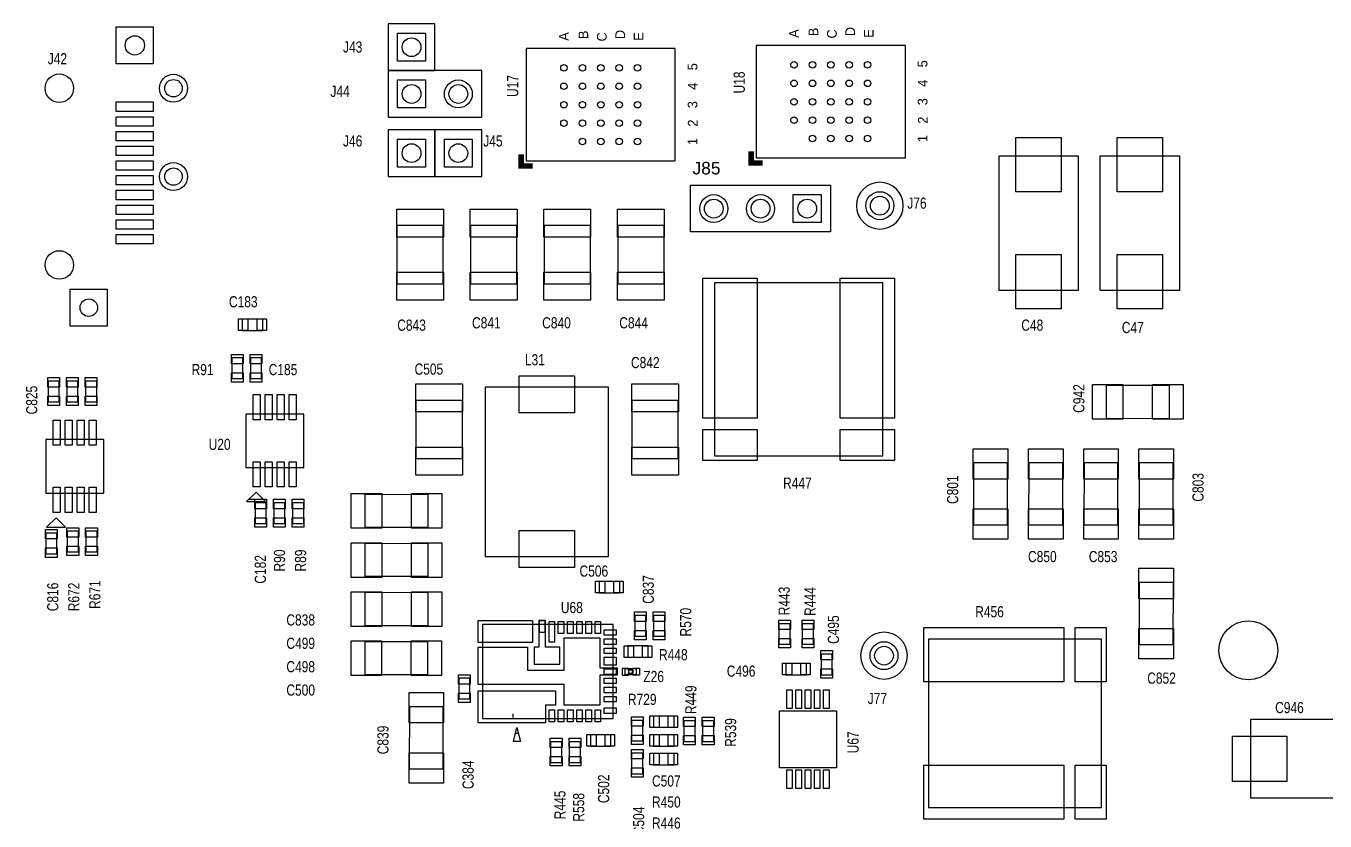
# Model space of a CAD drawing. Extents: x -13164 to 30582, y -10288 to 18382.
# Drawn here: x -8741 to -4573, y 4419 to 6970 of the extents above; entities that cross this region are included whole.
import ezdxf
from ezdxf.enums import TextEntityAlignment as Align

# ---------------------------------------------------------------- set-up
doc = ezdxf.new("R2010")
doc.units = 0
doc.layers.add('DF_ASSEMBLY_NOTES', color=2, linetype='CONTINUOUS')

# ---------------------------------------------------------------- blocks, each defined once
blk = doc.blocks.new('FIGURE_CIRCLE')
blk.add_circle((0, 0), 0.5)
blk = doc.blocks.new('FIGURE_SQUARE')
blk.add_lwpolyline([(-0.5, -0.5), (-0.5, 0.5), (0.5, 0.5), (0.5, -0.5)], close=True)

msp = doc.modelspace()

# ---------------------------------------------------------------- linework, layer by layer
at = {"layer": 'DF_ASSEMBLY_NOTES'}
for points in [[(-7578.909, 6827.0162), (-7428.909, 6827.0162), (-7428.909, 6977.0162), (-7578.909, 6977.0162), (-7578.909, 6827.0162)], [(-7136.0745, 6897.6602), (-7136.0745, 6537.4232), (-6657.7215, 6537.4232), (-6657.7215, 6897.6602), (-7136.0745, 6897.6602)], [(-6397.887, 6907.1102), (-6397.887, 6546.8732), (-5919.534, 6546.8732), (-5919.534, 6907.1102), (-6397.887, 6907.1102)], [(-7578.909, 6677.0162), (-7278.909, 6677.0162), (-7278.909, 6827.0162), (-7578.909, 6827.0162), (-7578.909, 6677.0162)], [(-7578.909, 6487.1537), (-7428.909, 6487.1537), (-7428.909, 6637.1537), (-7578.909, 6637.1537), (-7578.909, 6487.1537)], [(-7428.909, 6487.1537), (-7278.909, 6487.1537), (-7278.909, 6637.1537), (-7428.909, 6637.1537), (-7428.909, 6487.1537)], [(-5364.912, 6121.8767), (-5618.8605, 6121.8767), (-5618.8605, 6552.9797), (-5364.912, 6552.9797), (-5364.912, 6121.8767)], [(-5040.111, 6121.8767), (-5294.061, 6121.8767), (-5294.061, 6552.9797), (-5040.111, 6552.9797), (-5040.111, 6121.8767)], [(-6159.2205, 6309.1022), (-6609.2205, 6309.1022), (-6609.2205, 6459.1022), (-6159.2205, 6459.1022), (-6159.2205, 6309.1022)], [(-7403.238, 6141.9617), (-7550.238, 6141.9617), (-7550.238, 6330.9617), (-7403.238, 6330.9617), (-7403.238, 6141.9617)], [(-7167.018, 6141.9617), (-7314.018, 6141.9617), (-7314.018, 6330.9617), (-7167.018, 6330.9617), (-7167.018, 6141.9617)], [(-6930.798, 6141.9617), (-7077.798, 6141.9617), (-7077.798, 6330.9617), (-6930.798, 6330.9617), (-6930.798, 6141.9617)], [(-6694.578, 6141.9617), (-6841.578, 6141.9617), (-6841.578, 6330.9617), (-6694.578, 6330.9617), (-6694.578, 6141.9617)], [(-6531.765, 6146.3282), (-6531.765, 5591.3282), (-5991.765, 5591.3282), (-5991.765, 6146.3282), (-6531.765, 6146.3282)], [(-8047.4475, 5993.5217), (-7981.4475, 5993.5217), (-7981.4475, 6029.5217), (-8047.4475, 6029.5217), (-8047.4475, 5993.5217)], [(-8081.1675, 5904.7982), (-8081.1675, 5838.7982), (-8045.1675, 5838.7982), (-8045.1675, 5904.7982), (-8081.1675, 5904.7982)], [(-7985.1675, 5838.7982), (-7985.1675, 5904.7982), (-8021.1675, 5904.7982), (-8021.1675, 5838.7982), (-7985.1675, 5838.7982)], [(-8634.423, 5764.2707), (-8634.423, 5830.2707), (-8670.423, 5830.2707), (-8670.423, 5764.2707), (-8634.423, 5764.2707)], [(-8610.4185, 5830.2707), (-8610.4185, 5764.2707), (-8574.4185, 5764.2707), (-8574.4185, 5830.2707), (-8610.4185, 5830.2707)], [(-8550.42, 5830.2707), (-8550.42, 5764.2707), (-8514.42, 5764.2707), (-8514.42, 5830.2707), (-8550.42, 5830.2707)], [(-6871.995, 5268.2237), (-6871.995, 5811.5177), (-7267.671, 5811.5177), (-7267.671, 5268.2237), (-6871.995, 5268.2237)], [(-5073.096, 5710.0217), (-5274.096, 5710.7717), (-5274.096, 5817.2717), (-5073.096, 5817.2717), (-5073.096, 5710.7717)], [(-7488.8205, 5769.9392), (-7341.8205, 5769.9392), (-7341.8205, 5580.9392), (-7488.8205, 5580.9392), (-7488.8205, 5769.9392)], [(-6796.1055, 5769.9392), (-6649.1055, 5769.9392), (-6649.1055, 5580.9392), (-6796.1055, 5580.9392), (-6796.1055, 5769.9392)], [(-7850.1495, 5724.9317), (-8036.1855, 5724.9317), (-8036.1855, 5553.6602), (-7850.1495, 5553.6602), (-7850.1495, 5724.9317)], [(-8491.902, 5642.8997), (-8677.938, 5642.8997), (-8677.938, 5471.6327), (-8491.902, 5471.6327), (-8491.902, 5642.8997)], [(-5700.033, 5368.2497), (-5699.283, 5569.2497), (-5592.783, 5569.2497), (-5592.783, 5368.2497), (-5699.283, 5368.2497)], [(-5522.868, 5368.2497), (-5522.118, 5569.2497), (-5415.618, 5569.2497), (-5415.618, 5368.2497), (-5522.118, 5368.2497)], [(-5345.703, 5368.2497), (-5344.953, 5569.2497), (-5238.453, 5569.2497), (-5238.453, 5368.2497), (-5344.953, 5368.2497)], [(-5168.538, 5368.2497), (-5167.788, 5569.2497), (-5061.288, 5569.2497), (-5061.288, 5368.2497), (-5167.788, 5368.2497)], [(-8003.1675, 5474.2967), (-8033.1675, 5444.2967), (-7973.1675, 5444.2967), (-8003.1675, 5474.2967)], [(-7652.7765, 5468.0012), (-7451.7765, 5467.2512), (-7451.7765, 5360.7512), (-7652.7765, 5360.7512), (-7652.7765, 5467.2512)], [(-8025.963, 5451.5012), (-7980.372, 5451.5012)], [(-8006.169, 5439.7967), (-8006.169, 5373.7967), (-7970.169, 5373.7967), (-7970.169, 5439.7967), (-8006.169, 5439.7967)], [(-7910.1675, 5373.7967), (-7910.1675, 5439.7967), (-7946.1675, 5439.7967), (-7946.1675, 5373.7967), (-7910.1675, 5373.7967)], [(-7850.1705, 5373.7967), (-7850.1705, 5439.7967), (-7886.1705, 5439.7967), (-7886.1705, 5373.7967), (-7850.1705, 5373.7967)], [(-8644.92, 5392.2692), (-8674.92, 5362.2692), (-8614.92, 5362.2692), (-8644.92, 5392.2692)], [(-8645.688, 5391.5012), (-8644.152, 5391.5012)], [(-8677.92, 5342.7692), (-8677.92, 5276.7692), (-8641.92, 5276.7692), (-8641.92, 5342.7692), (-8677.92, 5342.7692)], [(-8572.92, 5282.7692), (-8572.92, 5348.7692), (-8608.92, 5348.7692), (-8608.92, 5282.7692), (-8572.92, 5282.7692)], [(-8512.923, 5282.7692), (-8512.923, 5348.7692), (-8548.923, 5348.7692), (-8548.923, 5282.7692), (-8512.923, 5282.7692)], [(-7652.7765, 5310.5012), (-7451.7765, 5309.7512), (-7451.7765, 5203.2512), (-7652.7765, 5203.2512), (-7652.7765, 5309.7512)], [(-6902.2085, 5151.806), (-6836.2085, 5151.806), (-6836.2085, 5187.806), (-6902.2085, 5187.806), (-6902.2085, 5151.806)], [(-5060.538, 5185.3862), (-5061.288, 4984.3862), (-5167.788, 4984.3862), (-5167.788, 5185.3862), (-5061.288, 5185.3862)], [(-7652.7765, 5153.0012), (-7451.7765, 5152.2512), (-7451.7765, 5045.7512), (-7652.7765, 5045.7512), (-7652.7765, 5152.2512)], [(-6857.4795, 4748.0537), (-6857.4795, 5049.2402), (-7276.7595, 5049.2402), (-7276.7595, 4748.0537), (-6857.4795, 4748.0537)], [(-7028.733, 4976.8052), (-7074.501, 4976.8052), (-7074.501, 5062.5467), (-7095.171, 5062.5467), (-7095.171, 4976.8052), (-7110.939, 4976.8052), (-7110.939, 4922.1737), (-7028.733, 4922.1737), (-7028.733, 4976.8052)], [(-6787.836, 5078.3432), (-6787.836, 5012.3432), (-6751.836, 5012.3432), (-6751.836, 5078.3432), (-6787.836, 5078.3432)], [(-6727.836, 5078.3432), (-6727.836, 5012.3432), (-6691.836, 5012.3432), (-6691.836, 5078.3432), (-6727.836, 5078.3432)], [(-6289.11, 4986.1907), (-6289.11, 5052.1907), (-6325.11, 5052.1907), (-6325.11, 4986.1907), (-6289.11, 4986.1907)], [(-6214.11, 4986.1907), (-6214.11, 5052.1907), (-6250.11, 5052.1907), (-6250.11, 4986.1907), (-6214.11, 4986.1907)], [(-6844.1925, 4910.4497), (-6844.1925, 4886.8397), (-6900.2895, 4886.8397), (-6900.2895, 4790.8697), (-7013.976, 4790.8697), (-7013.976, 4857.3062), (-7290.0465, 4857.3062), (-7290.0465, 4976.7812), (-7131.666, 4976.7812), (-7131.666, 4903.3697), (-7013.976, 4903.3697), (-7013.976, 5006.4197), (-6900.2895, 5006.4197), (-6900.2895, 4910.4497), (-6844.1925, 4910.4497)], [(-5845.4865, 4462.2257), (-5290.4865, 4462.2257), (-5290.4865, 5002.2257), (-5845.4865, 5002.2257), (-5845.4865, 4462.2257)], [(-7653.4185, 4995.5012), (-7452.4185, 4994.7512), (-7452.4185, 4888.2512), (-7653.4185, 4888.2512), (-7653.4185, 4994.7512)], [(-6810.336, 4944.8432), (-6744.336, 4944.8432), (-6744.336, 4980.8432), (-6810.336, 4980.8432), (-6810.336, 4944.8432)], [(-6236.61, 4924.6907), (-6302.61, 4924.6907), (-6302.61, 4888.6907), (-6236.61, 4888.6907), (-6236.61, 4924.6907)], [(-6154.11, 4888.6907), (-6154.11, 4954.6907), (-6190.11, 4954.6907), (-6190.11, 4888.6907), (-6154.11, 4888.6907)], [(-6828.243, 4908.6377), (-6828.243, 4887.3647), (-6807.573, 4887.3647), (-6807.573, 4893.2762), (-6792.81, 4893.2762), (-6792.81, 4902.7262), (-6807.573, 4902.7262), (-6807.573, 4908.6377), (-6828.243, 4908.6377)], [(-6782.0265, 4907.0012), (-6819.5265, 4907.0012), (-6819.5265, 4889.0012), (-6782.0265, 4889.0012), (-6782.0265, 4907.0012)], [(-6794.0265, 4907.0012), (-6807.5265, 4907.0012), (-6807.5265, 4889.0012), (-6794.0265, 4889.0012), (-6794.0265, 4907.0012)], [(-7316.7765, 4811.0012), (-7316.7765, 4877.0012), (-7352.7765, 4877.0012), (-7352.7765, 4811.0012), (-7316.7765, 4811.0012)], [(-7042.0095, 4790.8397), (-7074.501, 4790.8397), (-7074.501, 4734.7367), (-7290.0525, 4734.7367), (-7290.0525, 4836.6197), (-7042.0095, 4836.6197), (-7042.0095, 4790.8397)], [(-7510.5405, 4585.6232), (-7509.7905, 4786.6232), (-7403.2905, 4786.6232), (-7403.2905, 4585.6232), (-7509.7905, 4585.6232)], [(-7179.318, 4762.8182), (-7179.318, 4751.0132)], [(-6661.836, 4755.8432), (-6727.836, 4755.8432), (-6727.836, 4719.8432), (-6661.836, 4719.8432), (-6661.836, 4755.8432)], [(-6323.61, 4590.1907), (-6323.61, 4773.1907), (-6140.61, 4773.1907), (-6140.61, 4590.1907), (-6323.61, 4590.1907)], [(-7154.799, 4674.6602), (-7177.299, 4674.6602), (-7166.049, 4719.6602), (-7154.799, 4674.6602)], [(-6761.7765, 4676.0012), (-6761.7765, 4742.0012), (-6797.7765, 4742.0012), (-6797.7765, 4676.0012), (-6761.7765, 4676.0012)], [(-6594.336, 4674.8432), (-6594.336, 4740.8432), (-6630.336, 4740.8432), (-6630.336, 4674.8432), (-6594.336, 4674.8432)], [(-6534.336, 4674.8432), (-6534.336, 4740.8432), (-6570.336, 4740.8432), (-6570.336, 4674.8432), (-6534.336, 4674.8432)], [(-4379.8725, 4745.9357), (-4379.8725, 4491.9872), (-4810.9755, 4491.9872), (-4810.9755, 4745.9357), (-4379.8725, 4745.9357)], [(-7170.5888, 4701.5012), (-7161.5093, 4701.5012)], [(-7021.836, 4607.3432), (-7021.836, 4673.3432), (-7057.836, 4673.3432), (-7057.836, 4607.3432), (-7021.836, 4607.3432)], [(-6961.836, 4607.3432), (-6961.836, 4673.3432), (-6997.836, 4673.3432), (-6997.836, 4607.3432), (-6961.836, 4607.3432)], [(-6930.336, 4659.8432), (-6864.336, 4659.8432), (-6864.336, 4695.8432), (-6930.336, 4695.8432), (-6930.336, 4659.8432)], [(-6661.836, 4695.8432), (-6727.836, 4695.8432), (-6727.836, 4659.8432), (-6661.836, 4659.8432), (-6661.836, 4695.8432)], [(-6761.7765, 4571.0012), (-6761.7765, 4637.0012), (-6797.7765, 4637.0012), (-6797.7765, 4571.0012), (-6761.7765, 4571.0012)], [(-6661.836, 4635.8432), (-6727.836, 4635.8432), (-6727.836, 4599.8432), (-6661.836, 4599.8432), (-6661.836, 4635.8432)]]:
    msp.add_lwpolyline(points, dxfattribs=at)
at = {"layer": 'DF_ASSEMBLY_NOTES', "const_width": 18}
for points in [[(-7115.0565, 6520.9232), (-7152.5565, 6520.9232), (-7152.5565, 6558.4232)], [(-6376.869, 6530.3732), (-6414.369, 6530.3732), (-6414.369, 6567.8732)]]:
    msp.add_lwpolyline(points, dxfattribs=at)
at = {"layer": 'DF_ASSEMBLY_NOTES'}
for points in [[(-5926.308, 6393.4802, 1), (-6076.308, 6393.4802, 1), (-5926.308, 6393.4802)], [(-5912.985, 4949.7282, 1), (-6062.9868, 4949.7282, 1), (-5912.985, 4949.7282)]]:
    msp.add_lwpolyline(points, format="xyb", dxfattribs=at)

# ---------------------------------------------------------------- block references
for name, p, xscale, yscale in [('FIGURE_SQUARE', (-8392.0995, 6907.9187), 118.695, 118.695), ('FIGURE_CIRCLE', (-8392.0995, 6907.9187), 62.0085, 62.0085), ('FIGURE_SQUARE', (-7503.909, 6902.0162), 89.7585, 89.7585), ('FIGURE_CIRCLE', (-7503.909, 6902.0162), 60.2415, 60.2415), ('FIGURE_CIRCLE', (-7015.005, 6835.6517), 21, 21), ('FIGURE_CIRCLE', (-6955.95, 6835.6517), 21, 21), ('FIGURE_CIRCLE', (-6896.895, 6835.6517), 21, 21), ('FIGURE_CIRCLE', (-6837.84, 6835.6517), 21, 21), ('FIGURE_CIRCLE', (-6778.785, 6835.6517), 21, 21), ('FIGURE_CIRCLE', (-6276.8175, 6845.1017), 21, 21), ('FIGURE_CIRCLE', (-6217.7625, 6845.1017), 21, 21), ('FIGURE_CIRCLE', (-6158.7075, 6845.1017), 21, 21), ('FIGURE_CIRCLE', (-6099.6525, 6845.1017), 21, 21), ('FIGURE_CIRCLE', (-6040.5975, 6845.1017), 21, 21), ('FIGURE_CIRCLE', (-8634.231, 6770.3252), 91.53, 91.53), ('FIGURE_CIRCLE', (-8634.231, 6770.3252), 91.53, 91.53), ('FIGURE_CIRCLE', (-8268.078, 6770.3267), 89.7585, 89.7585), ('FIGURE_CIRCLE', (-8268.078, 6770.3267), 56.103, 56.103), ('FIGURE_SQUARE', (-7503.909, 6752.0162), 89.7585, 89.7585), ('FIGURE_CIRCLE', (-7353.909, 6752.0162), 89.7585, 89.7585), ('FIGURE_CIRCLE', (-6276.8175, 6786.0467), 21, 21), ('FIGURE_CIRCLE', (-6217.7625, 6786.0467), 21, 21), ('FIGURE_CIRCLE', (-6158.7075, 6786.0467), 21, 21), ('FIGURE_CIRCLE', (-6099.6525, 6786.0467), 21, 21), ('FIGURE_CIRCLE', (-6040.5975, 6786.0467), 21, 21), ('FIGURE_CIRCLE', (-7503.909, 6752.0162), 60.2415, 60.2415), ('FIGURE_CIRCLE', (-7353.909, 6752.0162), 60.2415, 60.2415), ('FIGURE_CIRCLE', (-7015.005, 6776.5967), 21, 21), ('FIGURE_CIRCLE', (-6955.95, 6776.5967), 21, 21), ('FIGURE_CIRCLE', (-6896.895, 6776.5967), 21, 21), ('FIGURE_CIRCLE', (-6837.84, 6776.5967), 21, 21), ('FIGURE_CIRCLE', (-6778.785, 6776.5967), 21, 21), ('FIGURE_SQUARE', (-8392.0995, 6711.2702), 118.695, 30.1185), ('FIGURE_CIRCLE', (-7015.005, 6717.5417), 21, 21), ('FIGURE_CIRCLE', (-6955.95, 6717.5417), 21, 21), ('FIGURE_CIRCLE', (-6896.895, 6717.5417), 21, 21), ('FIGURE_CIRCLE', (-6837.84, 6717.5417), 21, 21), ('FIGURE_CIRCLE', (-6778.785, 6717.5417), 21, 21), ('FIGURE_CIRCLE', (-6276.8175, 6726.9917), 21, 21), ('FIGURE_CIRCLE', (-6217.7625, 6726.9917), 21, 21), ('FIGURE_CIRCLE', (-6158.7075, 6726.9917), 21, 21), ('FIGURE_CIRCLE', (-6099.6525, 6726.9917), 21, 21), ('FIGURE_CIRCLE', (-6040.5975, 6726.9917), 21, 21), ('FIGURE_SQUARE', (-8392.0995, 6664.0202), 118.695, 30.1185), ('FIGURE_CIRCLE', (-6276.8175, 6667.9367), 21, 21), ('FIGURE_CIRCLE', (-6217.7625, 6667.9367), 21, 21), ('FIGURE_CIRCLE', (-6158.7075, 6667.9367), 21, 21), ('FIGURE_CIRCLE', (-6099.6525, 6667.9367), 21, 21), ('FIGURE_CIRCLE', (-6040.5975, 6667.9367), 21, 21), ('FIGURE_SQUARE', (-8392.0995, 6616.7702), 118.695, 30.1185), ('FIGURE_CIRCLE', (-7015.005, 6658.4867), 21, 21), ('FIGURE_CIRCLE', (-6955.95, 6658.4867), 21, 21), ('FIGURE_CIRCLE', (-6896.895, 6658.4867), 21, 21), ('FIGURE_CIRCLE', (-6837.84, 6658.4867), 21, 21), ('FIGURE_CIRCLE', (-6778.785, 6658.4867), 21, 21), ('FIGURE_SQUARE', (-7503.909, 6562.1537), 89.7585, 89.7585), ('FIGURE_CIRCLE', (-7503.909, 6562.1537), 60.2415, 60.2415), ('FIGURE_SQUARE', (-7353.909, 6562.1537), 89.7585, 89.7585), ('FIGURE_CIRCLE', (-7353.909, 6562.1537), 60.2415, 60.2415), ('FIGURE_CIRCLE', (-6955.95, 6599.4317), 21, 21), ('FIGURE_CIRCLE', (-6896.895, 6599.4317), 21, 21), ('FIGURE_CIRCLE', (-6837.84, 6599.4317), 21, 21), ('FIGURE_CIRCLE', (-6778.785, 6599.4317), 21, 21), ('FIGURE_CIRCLE', (-6217.7625, 6608.8817), 21, 21), ('FIGURE_CIRCLE', (-6158.7075, 6608.8817), 21, 21), ('FIGURE_CIRCLE', (-6099.6525, 6608.8817), 21, 21), ('FIGURE_CIRCLE', (-6040.5975, 6608.8817), 21, 21), ('FIGURE_SQUARE', (-5491.8855, 6524.9282), 145.275, 174.213), ('FIGURE_SQUARE', (-5167.086, 6524.9282), 145.275, 174.213), ('FIGURE_SQUARE', (-8392.0995, 6569.5322), 118.695, 30.1185), ('FIGURE_SQUARE', (-8392.0995, 6522.2822), 118.695, 30.1185), ('FIGURE_CIRCLE', (-8268.078, 6486.8552), 89.7585, 89.7585), ('FIGURE_CIRCLE', (-8268.078, 6486.8552), 56.103, 56.103), ('FIGURE_SQUARE', (-8392.0995, 6475.0502), 118.695, 30.1185), ('FIGURE_SQUARE', (-8392.0995, 6427.8002), 118.695, 30.1185), ('FIGURE_CIRCLE', (-6534.2205, 6384.1022), 89.7585, 89.7585), ('FIGURE_CIRCLE', (-6384.2205, 6384.1022), 89.7585, 89.7585), ('FIGURE_SQUARE', (-6234.2205, 6384.1022), 89.7585, 89.7585), ('FIGURE_CIRCLE', (-6001.308, 6393.4772), 89.7585, 89.7585), ('FIGURE_CIRCLE', (-6001.308, 6393.4772), 60.2415, 60.2415), ('FIGURE_SQUARE', (-8392.0995, 6380.5502), 118.695, 30.1185), ('FIGURE_SQUARE', (-7476.738, 6337.7117), 150, 89.7585), ('FIGURE_SQUARE', (-7240.518, 6337.7117), 150, 89.7585), ('FIGURE_SQUARE', (-7004.298, 6337.7117), 150, 89.7585), ('FIGURE_SQUARE', (-6768.078, 6337.7117), 150, 89.7585), ('FIGURE_CIRCLE', (-6534.2205, 6384.1022), 60.2415, 60.2415), ('FIGURE_CIRCLE', (-6384.2205, 6384.1022), 60.2415, 60.2415), ('FIGURE_CIRCLE', (-6234.2205, 6384.1022), 60.2415, 60.2415), ('FIGURE_SQUARE', (-8392.0995, 6333.3182), 118.695, 30.1185), ('FIGURE_SQUARE', (-8392.0995, 6286.0682), 118.695, 30.1185), ('FIGURE_CIRCLE', (-8634.231, 6203.3852), 91.53, 91.53), ('FIGURE_CIRCLE', (-8634.231, 6203.3852), 91.53, 91.53), ('FIGURE_SQUARE', (-5491.8855, 6149.9282), 145.275, 174.213), ('FIGURE_SQUARE', (-5167.086, 6149.9282), 145.275, 174.213), ('FIGURE_SQUARE', (-7476.738, 6135.2117), 150, 89.7585), ('FIGURE_SQUARE', (-7240.518, 6135.2117), 150, 89.7585), ('FIGURE_SQUARE', (-7004.298, 6135.2117), 150, 89.7585), ('FIGURE_SQUARE', (-6768.078, 6135.2117), 150, 89.7585), ('FIGURE_SQUARE', (-6482.265, 5936.3282), 174.213, 450), ('FIGURE_SQUARE', (-6041.265, 5936.3282), 174.213, 450), ('FIGURE_SQUARE', (-8539.743, 6066.3887), 118.695, 118.695), ('FIGURE_CIRCLE', (-8539.743, 6066.3887), 56.103, 56.103), ('FIGURE_SQUARE', (-8043.981, 6011.5217), 30.1185, 37.8015), ('FIGURE_SQUARE', (-7984.914, 6011.5217), 30.1185, 37.8015), ('FIGURE_SQUARE', (-8063.1675, 5901.3317), 37.8015, 30.1185), ('FIGURE_SQUARE', (-8003.1675, 5901.3317), 37.8015, 30.1185), ('FIGURE_SQUARE', (-8652.423, 5826.8042), 37.8015, 30.1185), ('FIGURE_SQUARE', (-8592.4185, 5826.8042), 37.8015, 30.1185), ('FIGURE_SQUARE', (-8532.42, 5826.8042), 37.8015, 30.1185), ('FIGURE_SQUARE', (-8063.1675, 5842.2647), 37.8015, 30.1185), ('FIGURE_SQUARE', (-8003.1675, 5842.2647), 37.8015, 30.1185), ('FIGURE_SQUARE', (-7069.836, 5788.0907), 177.165, 118.695), ('FIGURE_SQUARE', (-7415.3205, 5776.6892), 150, 89.7585), ('FIGURE_SQUARE', (-6722.6055, 5776.6892), 150, 89.7585), ('FIGURE_SQUARE', (-5269.974, 5764.0217), 97.4415, 111.03), ('FIGURE_SQUARE', (-5077.218, 5764.0217), 97.4415, 111.03), ('FIGURE_SQUARE', (-8652.423, 5767.7372), 37.8015, 30.1185), ('FIGURE_SQUARE', (-8592.4185, 5767.7372), 37.8015, 30.1185), ('FIGURE_SQUARE', (-8532.42, 5767.7372), 37.8015, 30.1185), ('FIGURE_SQUARE', (-8000.7525, 5747.0717), 22.4415, 80.9115), ('FIGURE_SQUARE', (-7962.366, 5747.0717), 22.4415, 80.9115), ('FIGURE_SQUARE', (-7923.969, 5747.0717), 22.4415, 80.9115), ('FIGURE_SQUARE', (-7885.5825, 5747.0717), 22.4415, 80.9115), ('FIGURE_SQUARE', (-8642.505, 5665.0442), 22.4415, 80.9115), ('FIGURE_SQUARE', (-8604.1185, 5665.0442), 22.4415, 80.9115), ('FIGURE_SQUARE', (-8565.7215, 5665.0442), 22.4415, 80.9115), ('FIGURE_SQUARE', (-8527.335, 5665.0442), 22.4415, 80.9115), ('FIGURE_SQUARE', (-6482.265, 5625.8282), 174.213, 99.213), ('FIGURE_SQUARE', (-6041.265, 5625.8282), 174.213, 99.213), ('FIGURE_SQUARE', (-7415.3205, 5574.1892), 150, 89.7585), ('FIGURE_SQUARE', (-6722.6055, 5574.1892), 150, 89.7585), ('FIGURE_SQUARE', (-5646.033, 5565.1277), 111.03, 97.4415), ('FIGURE_SQUARE', (-5468.868, 5565.1277), 111.03, 97.4415), ('FIGURE_SQUARE', (-5291.703, 5565.1277), 111.03, 97.4415), ('FIGURE_SQUARE', (-5114.538, 5565.1277), 111.03, 97.4415), ('FIGURE_SQUARE', (-8000.7525, 5531.5217), 22.4415, 80.9115), ('FIGURE_SQUARE', (-7962.366, 5531.5217), 22.4415, 80.9115), ('FIGURE_SQUARE', (-7923.969, 5531.5217), 22.4415, 80.9115), ('FIGURE_SQUARE', (-7885.5825, 5531.5217), 22.4415, 80.9115), ('FIGURE_SQUARE', (-8642.505, 5449.4942), 22.4415, 80.9115), ('FIGURE_SQUARE', (-8604.1185, 5449.4942), 22.4415, 80.9115), ('FIGURE_SQUARE', (-8565.7215, 5449.4942), 22.4415, 80.9115), ('FIGURE_SQUARE', (-8527.335, 5449.4942), 22.4415, 80.9115), ('FIGURE_SQUARE', (-7648.6545, 5414.0012), 97.4415, 111.03), ('FIGURE_SQUARE', (-7455.8985, 5414.0012), 97.4415, 111.03), ('FIGURE_SQUARE', (-7988.169, 5436.3302), 37.8015, 30.1185), ('FIGURE_SQUARE', (-7928.1675, 5436.3302), 37.8015, 30.1185), ('FIGURE_SQUARE', (-7868.1705, 5436.3302), 37.8015, 30.1185), ('FIGURE_SQUARE', (-5646.033, 5372.3717), 111.03, 97.4415), ('FIGURE_SQUARE', (-5468.868, 5372.3717), 111.03, 97.4415), ('FIGURE_SQUARE', (-5291.703, 5372.3717), 111.03, 97.4415), ('FIGURE_SQUARE', (-5114.538, 5372.3717), 111.03, 97.4415), ('FIGURE_SQUARE', (-7988.169, 5377.2632), 37.8015, 30.1185), ('FIGURE_SQUARE', (-7928.1675, 5377.2632), 37.8015, 30.1185), ('FIGURE_SQUARE', (-7868.1705, 5377.2632), 37.8015, 30.1185), ('FIGURE_SQUARE', (-8659.92, 5339.3027), 37.8015, 30.1185), ('FIGURE_SQUARE', (-8590.92, 5345.3027), 37.8015, 30.1185), ('FIGURE_SQUARE', (-8530.923, 5345.3027), 37.8015, 30.1185), ('FIGURE_SQUARE', (-7069.836, 5291.6507), 177.165, 118.695), ('FIGURE_SQUARE', (-8659.92, 5280.2357), 37.8015, 30.1185), ('FIGURE_SQUARE', (-8590.92, 5286.2357), 37.8015, 30.1185), ('FIGURE_SQUARE', (-8530.923, 5286.2357), 37.8015, 30.1185), ('FIGURE_SQUARE', (-7648.6545, 5256.5012), 97.4415, 111.03), ('FIGURE_SQUARE', (-7455.8985, 5256.5012), 97.4415, 111.03), ('FIGURE_SQUARE', (-5114.538, 5181.2642), 111.03, 97.4415), ('FIGURE_SQUARE', (-6898.742, 5169.806), 30.1185, 37.8015), ('FIGURE_SQUARE', (-6839.675, 5169.806), 30.1185, 37.8015), ('FIGURE_SQUARE', (-7648.6545, 5099.0012), 97.4415, 111.03), ('FIGURE_SQUARE', (-7455.8985, 5099.0012), 97.4415, 111.03), ('FIGURE_SQUARE', (-6769.836, 5074.8767), 37.8015, 30.1185), ('FIGURE_SQUARE', (-6709.836, 5074.8767), 37.8015, 30.1185), ('FIGURE_SQUARE', (-7202.946, 5027.0597), 174.213, 70.9785), ('FIGURE_SQUARE', (-7084.9725, 5043.2297), 17.7165, 38.3865), ('FIGURE_SQUARE', (-7053.8325, 5026.5047), 17.7165, 66.2535), ('FIGURE_SQUARE', (-7024.311, 5040.4352), 17.7165, 38.3865), ('FIGURE_SQUARE', (-6994.7775, 5040.4352), 17.7165, 38.3865), ('FIGURE_SQUARE', (-6965.256, 5040.4352), 17.7165, 38.3865), ('FIGURE_SQUARE', (-6935.7225, 5040.4352), 17.7165, 38.3865), ('FIGURE_SQUARE', (-6906.1995, 5040.4352), 17.7165, 38.3865), ('FIGURE_SQUARE', (-6307.11, 5048.7242), 37.8015, 30.1185), ('FIGURE_SQUARE', (-6232.11, 5048.7242), 37.8015, 30.1185), ('FIGURE_CIRCLE', (-4819.2585, 4966.7837), 189, 189), ('FIGURE_CIRCLE', (-4819.2585, 4966.7837), 189, 189), ('FIGURE_SQUARE', (-6866.3325, 5024.2067), 38.3865, 17.7165), ('FIGURE_SQUARE', (-6866.3325, 4994.6732), 38.3865, 17.7165), ('FIGURE_SQUARE', (-6769.836, 5015.8097), 37.8015, 30.1185), ('FIGURE_SQUARE', (-6709.836, 5015.8097), 37.8015, 30.1185), ('FIGURE_SQUARE', (-6307.11, 4989.6572), 37.8015, 30.1185), ('FIGURE_SQUARE', (-6232.11, 4989.6572), 37.8015, 30.1185), ('FIGURE_SQUARE', (-5635.4865, 4952.7257), 450, 174.213), ('FIGURE_SQUARE', (-5324.9865, 4952.7257), 99.213, 174.213), ('FIGURE_SQUARE', (-5114.538, 4988.5082), 111.03, 97.4415), ('FIGURE_SQUARE', (-7649.2965, 4941.5012), 97.4415, 111.03), ('FIGURE_SQUARE', (-7456.5405, 4941.5012), 97.4415, 111.03), ('FIGURE_SQUARE', (-6866.3325, 4965.1517), 38.3865, 17.7165), ('FIGURE_SQUARE', (-6806.8695, 4962.8432), 30.1185, 37.8015), ('FIGURE_SQUARE', (-6747.8025, 4962.8432), 30.1185, 37.8015), ('FIGURE_SQUARE', (-6172.11, 4951.2242), 37.8015, 30.1185), ('FIGURE_CIRCLE', (-5987.9865, 4949.7257), 89.7585, 89.7585), ('FIGURE_CIRCLE', (-5987.9865, 4949.7257), 60.2415, 60.2415), ('FIGURE_SQUARE', (-6866.3325, 4931.8982), 38.3865, 25.092), ('FIGURE_SQUARE', (-6299.1435, 4906.6907), 30.1185, 37.8015), ('FIGURE_SQUARE', (-6240.0765, 4906.6907), 30.1185, 37.8015), ('FIGURE_SQUARE', (-7334.7765, 4873.5347), 37.8015, 30.1185), ('FIGURE_SQUARE', (-6866.3325, 4898.6447), 38.3865, 17.7165), ('FIGURE_SQUARE', (-6866.3325, 4869.1232), 38.3865, 17.7165), ('FIGURE_SQUARE', (-6783.5265, 4898.0012), 22.4415, 22.4415), ('FIGURE_SQUARE', (-6172.11, 4892.1572), 37.8015, 30.1185), ('FIGURE_SQUARE', (-6866.3325, 4839.5897), 38.3865, 17.7165), ('FIGURE_SQUARE', (-6291.213, 4809.9407), 17.7165, 60.2415), ('FIGURE_SQUARE', (-6261.6615, 4809.9407), 17.7165, 60.2415), ('FIGURE_SQUARE', (-6232.11, 4809.9407), 17.7165, 60.2415), ('FIGURE_SQUARE', (-6202.5585, 4809.9407), 17.7165, 60.2415), ('FIGURE_SQUARE', (-6173.007, 4809.9407), 17.7165, 60.2415), ('FIGURE_SQUARE', (-7456.5405, 4782.5012), 111.03, 97.4415), ('FIGURE_SQUARE', (-7334.7765, 4814.4677), 37.8015, 30.1185), ('FIGURE_SQUARE', (-6866.3325, 4810.0682), 38.3865, 17.7165), ('FIGURE_SQUARE', (-7053.8325, 4756.9232), 17.7165, 38.3865), ('FIGURE_SQUARE', (-7024.311, 4756.9232), 17.7165, 38.3865), ('FIGURE_SQUARE', (-6994.7775, 4756.9232), 17.7165, 38.3865), ('FIGURE_SQUARE', (-6965.256, 4756.9232), 17.7165, 38.3865), ('FIGURE_SQUARE', (-6935.7225, 4756.9232), 17.7165, 38.3865), ('FIGURE_SQUARE', (-6906.1995, 4756.9232), 17.7165, 38.3865), ('FIGURE_SQUARE', (-6866.3325, 4773.1517), 38.3865, 17.7165), ('FIGURE_SQUARE', (-6779.7765, 4738.5347), 37.8015, 30.1185), ('FIGURE_SQUARE', (-6724.3695, 4737.8432), 30.1185, 37.8015), ('FIGURE_SQUARE', (-6665.3025, 4737.8432), 30.1185, 37.8015), ('FIGURE_SQUARE', (-6612.336, 4737.3767), 37.8015, 30.1185), ('FIGURE_SQUARE', (-6552.336, 4737.3767), 37.8015, 30.1185), ('FIGURE_SQUARE', (-7039.836, 4669.8767), 37.8015, 30.1185), ('FIGURE_SQUARE', (-6979.836, 4669.8767), 37.8015, 30.1185), ('FIGURE_SQUARE', (-6926.8695, 4677.8432), 30.1185, 37.8015), ('FIGURE_SQUARE', (-6867.8025, 4677.8432), 30.1185, 37.8015), ('FIGURE_SQUARE', (-6779.7765, 4679.4677), 37.8015, 30.1185), ('FIGURE_SQUARE', (-6724.3695, 4677.8432), 30.1185, 37.8015), ('FIGURE_SQUARE', (-6665.3025, 4677.8432), 30.1185, 37.8015), ('FIGURE_SQUARE', (-6612.336, 4678.3097), 37.8015, 30.1185), ('FIGURE_SQUARE', (-6552.336, 4678.3097), 37.8015, 30.1185), ('FIGURE_SQUARE', (-4782.924, 4618.9607), 174.213, 145.275), ('FIGURE_SQUARE', (-7456.5405, 4589.7452), 111.03, 97.4415), ('FIGURE_SQUARE', (-6779.7765, 4633.5347), 37.8015, 30.1185), ('FIGURE_SQUARE', (-6724.3695, 4617.8432), 30.1185, 37.8015), ('FIGURE_SQUARE', (-6665.3025, 4617.8432), 30.1185, 37.8015), ('FIGURE_SQUARE', (-7039.836, 4610.8097), 37.8015, 30.1185), ('FIGURE_SQUARE', (-6979.836, 4610.8097), 37.8015, 30.1185), ('FIGURE_SQUARE', (-6779.7765, 4574.4677), 37.8015, 30.1185), ('FIGURE_SQUARE', (-5635.4865, 4511.7257), 450, 174.213), ('FIGURE_SQUARE', (-5324.9865, 4511.7257), 99.213, 174.213), ('FIGURE_SQUARE', (-6291.213, 4553.4407), 17.7165, 60.2415), ('FIGURE_SQUARE', (-6261.6615, 4553.4407), 17.7165, 60.2415), ('FIGURE_SQUARE', (-6232.11, 4553.4407), 17.7165, 60.2415), ('FIGURE_SQUARE', (-6202.5585, 4553.4407), 17.7165, 60.2415), ('FIGURE_SQUARE', (-6173.007, 4553.4407), 17.7165, 60.2415)]:
    msp.add_blockref(name, p, dxfattribs=dict(at, xscale=xscale, yscale=yscale))

# ---------------------------------------------------------------- texts
for s, height, width, p in [('B', 31.098, 0.987234, (-6199.0125, 6937.3817)), ('D', 31.098, 0.987234, (-6080.9025, 6937.3817)), ('B', 31.098, 0.987234, (-6937.2, 6927.9317)), ('D', 31.098, 0.987234, (-6819.09, 6927.9317)), ('U17', 35.831, 0.802099, (-7161.5265, 6742.2512)), ('U18', 35.831, 0.802099, (-6434.7765, 6753.5012)), ('C825', 35.831, 0.802099, (-8704.92, 5723.7707)), ('C182', 35.831, 0.802099, (-7971.42, 5180.7692)), ('R90', 35.831, 0.802099, (-7909.92, 5219.7692)), ('R89', 35.831, 0.802099, (-7842.42, 5219.7692)), ('C816', 35.831, 0.802099, (-8637.42, 5092.2692)), ('R672', 35.831, 0.802099, (-8569.92, 5092.2692)), ('R671', 35.831, 0.802099, (-8502.42, 5099.7692)), ('C837', 35.831, 0.802099, (-6726.5265, 5116.2512)), ('R443', 35.831, 0.802099, (-6290.61, 5079.1907)), ('R444', 35.831, 0.802099, (-6207.42, 5077.2692)), ('R570', 35.831, 0.802099, (-6606.5265, 5011.2512)), ('C495', 35.831, 0.802099, (-6132.42, 4987.2692)), ('R449', 35.831, 0.802099, (-6589.92, 4762.2692)), ('R539', 35.831, 0.802099, (-6462.42, 4657.2692)), ('U67', 35.831, 0.802099, (-6069.42, 4636.2692)), ('C384', 35.831, 0.802099, (-7304.7765, 4521.5012)), ('C502', 35.831, 0.802099, (-6869.7765, 4476.5012)), ('R445', 35.831, 0.802099, (-7009.92, 4424.7692)), ('R558', 35.831, 0.802099, (-6949.92, 4417.2692)), ('C504', 35.831, 0.802099, (-6757.3605, 4373.4272))]:
    msp.add_text(s, height=height, rotation=90, dxfattribs=dict(at, width=width)).set_placement(p)
for s, height, width, p in [('J43', 35.831, 0.802099, (-7723.92, 6884.7692)), ('J44', 35.831, 0.802099, (-7764.42, 6742.2692)), ('J46', 35.831, 0.802099, (-7724.0265, 6583.2512)), ('J45', 35.831, 0.802099, (-7274.0265, 6583.2512)), ('J85', 40.161, 1.039118, (-6602.6115, 6493.8287)), ('J76', 35.831, 0.802099, (-5913.42, 6383.7692)), ('C183', 35.831, 0.802099, (-8089.92, 6067.2692)), ('C843', 35.831, 0.802099, (-7549.92, 5992.2692)), ('C841', 35.831, 0.802099, (-7309.92, 5999.7692)), ('C840', 35.831, 0.802099, (-7084.92, 5999.7692)), ('C844', 35.831, 0.802099, (-6837.42, 5999.7692)), ('C48', 35.831, 0.802099, (-5547.42, 5992.2692)), ('C47', 35.831, 0.802099, (-5224.92, 5984.7692)), ('R91', 35.831, 0.802099, (-8209.92, 5849.7692)), ('C185', 35.831, 0.802099, (-7962.42, 5849.7692)), ('C505', 35.831, 0.802099, (-7494.42, 5851.2692)), ('L31', 35.831, 0.802099, (-7140.42, 5881.2692)), ('C842', 35.831, 0.802099, (-6799.92, 5872.2692)), ('C506', 35.831, 0.802099, (-6965.0265, 5203.2512)), ('U68', 35.831, 0.802099, (-7024.92, 5086.2692)), ('R448', 35.831, 0.802099, (-6709.92, 4934.7692)), ('Z26', 35.831, 0.802099, (-6760.2765, 4865.0012)), ('C496', 35.831, 0.802099, (-6492.42, 4882.2692)), ('R729', 35.831, 0.802099, (-6809.7765, 4791.5012)), ('J77', 35.831, 0.802099, (-6040.2765, 4794.5012)), ('C946', 35.831, 0.802099, (-4732.92, 4765.2692)), ('C507', 35.831, 0.802099, (-6732.42, 4529.7692)), ('R450', 35.831, 0.802099, (-6732.42, 4462.2692)), ('R446', 35.831, 0.802099, (-6732.42, 4394.7692))]:
    msp.add_text(s, height=height, dxfattribs=dict(at, width=width)).set_placement(p)
at = {"layer": 'DF_ASSEMBLY_NOTES', "width": 0.987234}
for s, p in [('A', (-6999.7095, 6950.0417)), ('C', (-6877.9095, 6950.0417)), ('E', (-6759.798, 6950.0417)), ('A', (-6261.522, 6959.4917)), ('C', (-6139.722, 6959.4917)), ('E', (-6021.6105, 6959.4917))]:
    msp.add_text(s, height=31.098, rotation=90, dxfattribs=at).set_placement(p, align=Align.RIGHT)
at = {"layer": 'DF_ASSEMBLY_NOTES', "width": 0.802099}
for s, p in [('J42', (-8640.432, 6847.0982)), ('U20', (-8119.92, 5609.7692)), ('R447', (-6265.92, 5485.2692)), ('C850', (-5479.92, 5249.7692)), ('C853', (-5284.92, 5249.7692)), ('R456', (-5649.42, 5072.7692)), ('C838', (-7859.7765, 5046.5012)), ('C499', (-7859.7765, 4971.5012)), ('C498', (-7859.7765, 4896.5012)), ('C852', (-5097.42, 4859.7692)), ('C500', (-7859.7765, 4821.5012))]:
    msp.add_text(s, height=35.831, dxfattribs=at).set_placement(p, align=Align.CENTER)
at = {"layer": 'DF_ASSEMBLY_NOTES'}
for s, height, width, p in [('5', 31.098, 0.987234, (-6586.8615, 6839.3432)), ('5', 31.098, 0.987234, (-5848.674, 6848.7932)), ('4', 31.098, 0.987234, (-5848.077, 6786.0467)), ('4', 31.098, 0.987234, (-6586.2645, 6776.5967)), ('3', 31.098, 0.987234, (-6586.8615, 6717.5417)), ('3', 31.098, 0.987234, (-5848.674, 6726.9917)), ('2', 31.098, 0.987234, (-5848.077, 6667.9367)), ('2', 31.098, 0.987234, (-6586.2645, 6658.4867)), ('1', 31.098, 0.987234, (-6586.8615, 6599.4317)), ('1', 31.098, 0.987234, (-5848.674, 6608.8817)), ('C942', 35.831, 0.802099, (-5344.92, 5774.7692)), ('C801', 35.831, 0.802099, (-5749.92, 5482.2692)), ('C803', 35.831, 0.802099, (-4962.42, 5489.7692)), ('C839', 35.831, 0.802099, (-7578.0405, 4679.2652))]:
    msp.add_text(s, height=height, rotation=90, dxfattribs=dict(at, width=width)).set_placement(p, align=Align.CENTER)

doc.saveas('drawing.dxf')
